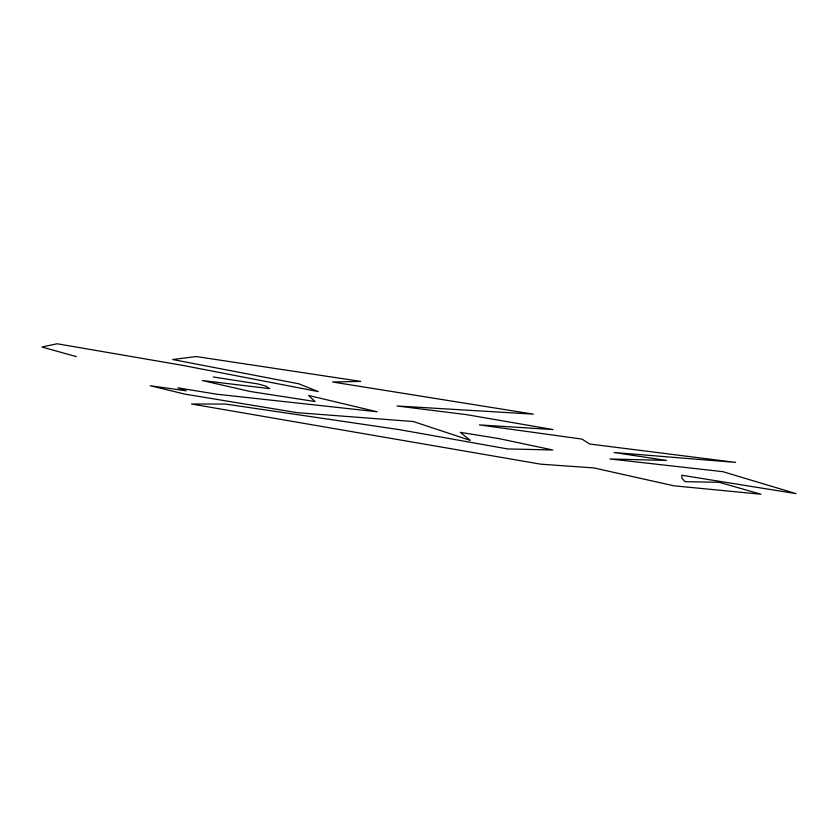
<?xml version="1.0" encoding="UTF-8"?>
<svg xmlns="http://www.w3.org/2000/svg" width="838" height="838" viewBox="0 0 838 838"><rect width="100%" height="100%" fill="white"/><g stroke="black" fill="none" stroke-linecap="round" stroke-linejoin="round"><path stroke-width="1.26" d="M213.334 376.985L258.188 383.982L265.751 386.119L269.752 388.654L202.314 380.536L250.08 391.461L315.025 401.517L308.562 395.463L377.121 411.772L216.613 394.195L177.834 387.826L186.162 390.801L150.159 385.721L184.884 394.132L297.228 412.673L413.291 421.524L470.265 440.39L460.345 432.356L498.84 438.588L552.797 449.985L507.524 448.927L399.548 429.674L225.569 404.063L191.535 404.01L540.709 464.168L593.754 467.908L673.993 485.82L760.967 494.231L719.182 482.311L685.128 481.672L681.954 478.341L681.807 475.251L796.1 493.645L722.859 471.679L609.907 458.973L666.514 460.429L614.055 452.52L735.617 462.398L589.659 444.014L581.981 439.091L479.399 424.908L553.017 429.569L466.745 414.674L397.034 405.98L533.324 414.15L332.55 382.002L360.717 381.395L196.239 356.548L172.722 359.533L298.778 383.804L318.262 391.587L182.181 365.274L57.141 343.769L41.9 347.026L76.405 356.632"/></g></svg>
